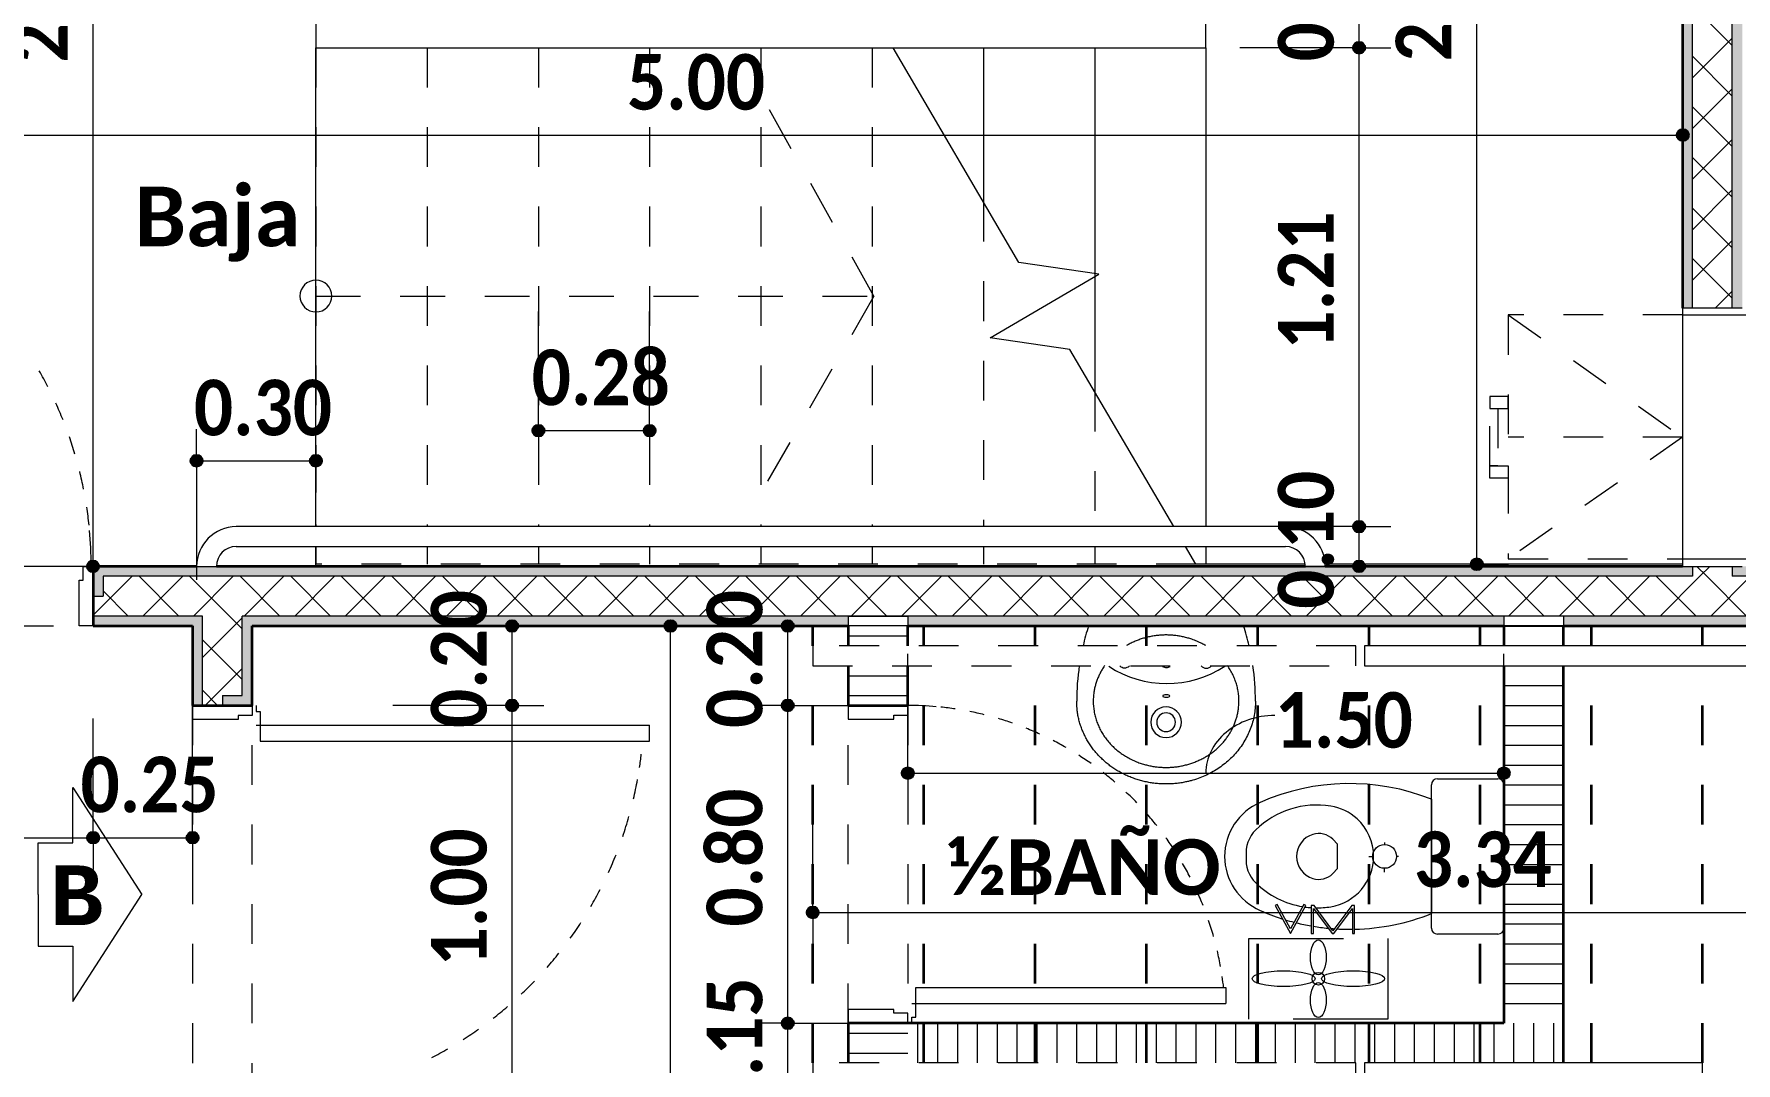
# Model space of a CAD drawing. Header units: metres. Extents: x -144 to 1000, y -717 to 29.
# Drawn here: x 792.53 to 796.813, y -561.526 to -558.936 of the extents above; entities that cross this region are included whole.
import ezdxf

# ---------------------------------------------------------------- set-up
doc = ezdxf.new("R2010")
doc.units = ezdxf.units.M
for name, pattern in [('Basculante', [0.11625, 0.075, -0.04125]), ('basculante modificado', [0.18, 0.1125, -0.0675]), ('Trazo', [0.45, 0.225, -0.225]), ('Trazo_2_', [0.47625, 0.238125, -0.238125])]:
    doc.linetypes.add(name, pattern=pattern)
doc.layers.get('0').update_dxf_attribs({"color": 1})
for name, color, linetype, lineweight in [('A-ANNO-DIMS', 1, 'Continuous', 9), ('A-DETL', 1, 'Continuous', 9), ('A-DETL-GENF', 1, 'Continuous', 9), ('A-DETL-GENF-HDLN', 1, 'Trazo_2_', 9), ('A-DETL-THIN', 1, 'Continuous', 9), ('A-DOOR', 1, 'Continuous', 9), ('A-DOOR-FRAM', 1, 'Continuous', 9), ('A-DOOR-HDLN', 1, 'Trazo', 20), ('A-FLOR', 2, 'Continuous', 9), ('A-FLOR-OVHD', 7, 'Basculante', 9), ('A-WALL', 4, 'Continuous', 9), ('G-ANNO-TEXT', 2, 'Continuous', 9), ('P-SANR-FIXT', 1, 'Continuous', 9), ('S-STRS', 1, 'Continuous', 9), ('S-STRS-MBND', 1, 'Basculante', 9)]:
    doc.layers.add(name, color=color, linetype=linetype, lineweight=lineweight)
doc.layers.add('A-WALL-PATT', color=7, linetype='Continuous', lineweight=35, true_color=0x9c9c9c)
doc.styles.add('Calibri_B', font='calibrib.ttf', dxfattribs={"height": 0.165})
doc.styles.add('Calibri_B_2', font='calibrib.ttf', dxfattribs={"height": 0.135})
doc.styles.add('Calibri_B_6', font='calibrib.ttf', dxfattribs={"width": 0.9})
doc.styles.add('Courier New_B', font='courbd.ttf', dxfattribs={"height": 0.1125})

# ---------------------------------------------------------------- blocks, each defined once
blk = doc.blocks.new('G')
at = {"layer": 'A-ANNO-DIMS', "lineweight": 25}
h = blk.add_hatch(color=256, dxfattribs=at)
edge = h.paths.add_edge_path()
edge.add_arc((790.4564, -502.464), 0.015, 0, 360)
h = blk.add_hatch(color=256, dxfattribs=at)
edge = h.paths.add_edge_path()
edge.add_arc((790.4564, -502.464), 0.015, 0, 360)
h = blk.add_hatch(color=256, dxfattribs=at)
edge = h.paths.add_edge_path()
edge.add_arc((791.2711, -502.684), 0.015, 0, 360)
h = blk.add_hatch(color=256, dxfattribs=at)
edge = h.paths.add_edge_path()
edge.add_arc((788.3911, -503.4278), 0.015, 0, 360)
h = blk.add_hatch(color=256, dxfattribs=at)
edge = h.paths.add_edge_path()
edge.add_arc((788.6711, -503.4278), 0.015, 0, 360)
h = blk.add_hatch(color=256, dxfattribs=at)
edge = h.paths.add_edge_path()
edge.add_arc((787.5309, -503.5037), 0.015, 0, 360)
h = blk.add_hatch(color=256, dxfattribs=at)
edge = h.paths.add_edge_path()
edge.add_arc((787.8311, -503.5037), 0.015, 0, 360)
h = blk.add_hatch(color=256, dxfattribs=at)
edge = h.paths.add_edge_path()
edge.add_arc((790.4564, -503.6694), 0.015, 0, 360)
h = blk.add_hatch(color=256, dxfattribs=at)
edge = h.paths.add_edge_path()
edge.add_arc((790.4564, -503.6694), 0.015, 0, 360)
h = blk.add_hatch(color=256, dxfattribs=at)
edge = h.paths.add_edge_path()
edge.add_arc((787.2702, -503.7694), 0.015, 0, 360)
h = blk.add_hatch(color=256, dxfattribs=at)
edge = h.paths.add_edge_path()
edge.add_arc((790.4564, -503.7694), 0.015, 0, 360)
h = blk.add_hatch(color=256, dxfattribs=at)
edge = h.paths.add_edge_path()
edge.add_arc((790.7528, -503.764), 0.015, 0, 360)
h = blk.add_hatch(color=256, dxfattribs=at)
edge = h.paths.add_edge_path()
edge.add_arc((788.3248, -503.9194), 0.015, 0, 360)
h = blk.add_hatch(color=256, dxfattribs=at)
edge = h.paths.add_edge_path()
edge.add_arc((788.7235, -503.9194), 0.015, 0, 360)
h = blk.add_hatch(color=256, dxfattribs=at)
edge = h.paths.add_edge_path()
edge.add_arc((789.0185, -503.9194), 0.015, 0, 360)
h = blk.add_hatch(color=256, dxfattribs=at)
edge = h.paths.add_edge_path()
edge.add_arc((788.3248, -504.1194), 0.015, 0, 360)
h = blk.add_hatch(color=256, dxfattribs=at)
edge = h.paths.add_edge_path()
edge.add_arc((788.3248, -504.1194), 0.015, 0, 360)
h = blk.add_hatch(color=256, dxfattribs=at)
edge = h.paths.add_edge_path()
edge.add_arc((789.0185, -504.1193), 0.015, 0, 360)
h = blk.add_hatch(color=256, dxfattribs=at)
edge = h.paths.add_edge_path()
edge.add_arc((789.0185, -504.1193), 0.015, 0, 360)
h = blk.add_hatch(color=256, dxfattribs=at)
edge = h.paths.add_edge_path()
edge.add_arc((789.3207, -504.2899), 0.015, 0, 360)
h = blk.add_hatch(color=256, dxfattribs=at)
edge = h.paths.add_edge_path()
edge.add_arc((790.8207, -504.2899), 0.015, 0, 360)
h = blk.add_hatch(color=256, dxfattribs=at)
edge = h.paths.add_edge_path()
edge.add_arc((787.2705, -504.4523), 0.015, 0, 360)
h = blk.add_hatch(color=256, dxfattribs=at)
edge = h.paths.add_edge_path()
edge.add_arc((787.2705, -504.4523), 0.015, 0, 360)
h = blk.add_hatch(color=256, dxfattribs=at)
edge = h.paths.add_edge_path()
edge.add_arc((787.5208, -504.4523), 0.015, 0, 360)
h = blk.add_hatch(color=256, dxfattribs=at)
edge = h.paths.add_edge_path()
edge.add_arc((789.0814, -504.6405), 0.015, 0, 360)
h = blk.add_hatch(color=256, dxfattribs=at)
edge = h.paths.add_edge_path()
edge.add_arc((789.0185, -504.9193), 0.015, 0, 360)
h = blk.add_hatch(color=256, dxfattribs=at)
edge = h.paths.add_edge_path()
edge.add_arc((789.0185, -504.9193), 0.015, 0, 360)
at = {"layer": 'A-WALL-PATT', "lineweight": 5, "true_color": 0x747474}
blk.add_hatch(color=8, dxfattribs=at).paths.add_polyline_path([(791.2707, -503.1194), (791.2957, -503.1194), (791.2957, -500.9194), (791.2707, -500.9195), (791.2707, -501.7029)])
at = {"layer": 'A-WALL-PATT', "true_color": 0x747474}
blk.add_hatch(color=8, dxfattribs=at).paths.add_polyline_path([(791.3957, -503.1194), (791.4207, -503.1194), (791.4207, -500.9194), (791.3957, -500.9194), (791.3957, -502.464)])
at = {"layer": 'A-WALL-PATT', "lineweight": 5, "true_color": 0x747474}
h = blk.add_hatch(color=8, dxfattribs=at)
h.paths.add_polyline_path([(792.0707, -503.8944), (792.0707, -503.7694), (791.3957, -503.7694), (791.3957, -503.7944), (792.0457, -503.7944), (792.0457, -503.8944)])
h.paths.add_polyline_path([(787.2705, -503.8444), (787.2955, -503.8444), (787.2955, -503.7944), (791.2957, -503.7944), (791.2957, -503.7694), (787.2705, -503.7694), (787.2705, -503.8044)])
at = {"layer": 'A-WALL-PATT', "true_color": 0x747474}
h = blk.add_hatch(color=8, dxfattribs=at)
h.paths.add_polyline_path([(791.2378, -503.9194), (792.0707, -503.9194), (792.0707, -503.8944), (790.9707, -503.8944), (790.9707, -503.9194)])
h.paths.add_polyline_path([(789.3207, -503.9194), (790.8207, -503.9194), (790.8207, -503.8944), (789.3207, -503.8944)])
h.paths.add_polyline_path([(787.2705, -503.9194), (787.5458, -503.9194), (787.5458, -503.8944), (787.2705, -503.8944)])
h.paths.add_polyline_path([(787.6458, -503.9194), (789.1707, -503.9194), (789.1707, -503.8944), (787.6458, -503.8944)])
h = blk.add_hatch(color=8, dxfattribs=at)
h.paths.add_polyline_path([(787.5208, -505.4694), (787.5458, -505.4694), (787.5458, -505.1194), (787.5208, -505.1194), (787.5208, -505.1444)])
h.paths.add_polyline_path([(787.5458, -504.1194), (787.5458, -503.9194), (787.5208, -503.9194), (787.5208, -504.1194)])
at = {"layer": 'A-WALL-PATT', "lineweight": 5, "true_color": 0x747474}
h = blk.add_hatch(color=8, dxfattribs=at)
h.paths.add_polyline_path([(787.6458, -505.4694), (787.6708, -505.4694), (787.6708, -505.1194), (787.5958, -505.1194), (787.5958, -505.1444), (787.6458, -505.1444)])
h.paths.add_polyline_path([(787.6708, -504.1194), (787.6708, -503.9194), (787.6458, -503.9194), (787.6458, -504.0944), (787.5958, -504.0944), (787.5958, -504.1194), (787.6458, -504.1194)])
at = {"layer": 'A-ANNO-DIMS'}
for p, q in [((787.2702, -503.7694), (787.2702, -500.9194)), ((790.7528, -503.764), (790.7528, -500.919)), ((790.4564, -502.464), (790.4564, -502.219)), ((791.2711, -502.684), (791.2711, -502.384)), ((790.4564, -502.464), (790.1564, -502.464)), ((790.4564, -502.464), (790.1564, -502.464)), ((790.4564, -503.6694), (790.4564, -502.464)), ((790.4564, -502.464), (790.5364, -502.464)), ((790.4564, -502.464), (790.5364, -502.464)), ((786.2705, -502.684), (791.2711, -502.684)), ((791.2711, -502.684), (791.2711, -502.764)), ((788.3911, -503.4278), (788.3911, -503.1278)), ((788.6711, -503.4278), (788.6711, -503.1278)), ((787.8311, -503.5037), (787.8311, -503.2037)), ((787.5309, -503.5037), (787.5309, -503.4237)), ((788.3911, -503.4278), (788.6711, -503.4278)), ((788.3911, -503.4278), (788.3911, -503.5078)), ((788.6711, -503.4278), (788.6711, -503.5078)), ((787.5309, -503.5037), (787.8311, -503.5037)), ((787.5309, -503.5037), (787.5309, -503.8037)), ((787.8311, -503.5037), (787.8311, -503.5837)), ((790.4564, -503.6694), (790.1564, -503.6694)), ((790.4564, -503.6694), (790.1564, -503.6694)), ((790.4564, -503.7694), (790.4564, -503.6694)), ((790.4564, -503.6694), (790.5364, -503.6694)), ((790.4564, -503.6694), (790.5364, -503.6694)), ((787.2702, -503.7694), (787.1902, -503.7694)), ((787.2702, -503.7694), (787.5702, -503.7694)), ((790.4564, -503.7694), (790.1564, -503.7694)), ((790.7528, -503.764), (790.4528, -503.764)), ((790.4564, -503.7694), (790.5364, -503.7694)), ((790.7528, -503.764), (790.8328, -503.764)), ((788.3248, -503.9194), (788.0248, -503.9194)), ((788.3248, -504.1194), (788.3248, -503.9194)), ((788.3248, -503.9194), (788.4048, -503.9194)), ((788.7235, -503.9194), (788.4235, -503.9194)), ((789.0185, -503.9194), (788.7185, -503.9194)), ((788.7235, -511.4694), (788.7235, -503.9194)), ((788.7235, -503.9194), (788.8035, -503.9194)), ((789.0185, -504.1193), (789.0185, -503.9194)), ((789.0185, -503.9194), (789.0985, -503.9194)), ((789.3207, -504.2899), (789.3207, -503.9899)), ((790.8207, -504.2899), (790.8207, -503.9899)), ((787.2705, -504.4523), (787.2705, -504.1523)), ((787.2705, -504.4523), (787.2705, -504.1523)), ((787.5208, -504.4523), (787.5208, -504.1523)), ((788.3248, -504.1194), (788.0248, -504.1194)), ((788.3248, -504.1194), (788.0248, -504.1194)), ((788.3248, -505.1194), (788.3248, -504.1194)), ((788.3248, -504.1194), (788.4048, -504.1194)), ((788.3248, -504.1194), (788.4048, -504.1194)), ((789.0185, -504.1193), (788.9385, -504.1193)), ((789.0185, -504.1193), (788.9385, -504.1193)), ((789.0185, -504.9193), (789.0185, -504.1193)), ((789.0185, -504.1193), (789.3185, -504.1193)), ((789.0185, -504.1193), (789.3185, -504.1193)), ((789.3207, -504.2899), (790.8207, -504.2899)), ((789.3207, -504.2899), (789.3207, -504.3699)), ((790.8207, -504.2899), (790.8207, -504.3699)), ((789.0814, -504.6405), (789.0814, -504.3405)), ((786.2705, -504.4523), (787.2705, -504.4523)), ((787.2705, -504.4523), (787.2705, -504.5323)), ((787.2705, -504.4523), (787.5208, -504.4523)), ((787.2705, -504.4523), (787.2705, -504.5323)), ((787.5208, -504.4523), (787.5208, -504.5323)), ((789.0814, -504.6405), (792.4207, -504.6405)), ((789.0814, -504.6405), (789.0814, -504.7205)), ((789.0185, -504.9193), (788.9385, -504.9193)), ((789.0185, -504.9193), (788.9385, -504.9193)), ((789.0185, -505.0693), (789.0185, -504.9193)), ((789.0185, -504.9193), (789.3185, -504.9193)), ((789.0185, -504.9193), (789.3185, -504.9193))]:
    blk.add_line(p, q, dxfattribs=at)
at = {"layer": 'A-ANNO-DIMS', "lineweight": 25}
for centre in [(790.4564, -502.464), (790.4564, -502.464), (791.2711, -502.684), (788.3911, -503.4278), (788.6711, -503.4278), (787.5309, -503.5037), (787.8311, -503.5037), (790.4564, -503.6694), (790.4564, -503.6694), (787.2702, -503.7694), (790.4564, -503.7694), (790.7528, -503.764), (788.3248, -503.9194), (788.7235, -503.9194), (789.0185, -503.9194), (788.3248, -504.1194), (788.3248, -504.1194), (789.0185, -504.1193), (789.0185, -504.1193), (789.3207, -504.2899), (790.8207, -504.2899), (787.2705, -504.4523), (787.2705, -504.4523), (787.5208, -504.4523), (789.0814, -504.6405), (789.0185, -504.9193), (789.0185, -504.9193)]:
    blk.add_circle(centre, 0.015, dxfattribs=at)
at = {"layer": 'A-ANNO-DIMS'}
blk.add_ellipse((790.2442, -504.2899), major_axis=(0.1735, 0), ratio=0.836502, start_param=1.570796, end_param=3.141593, dxfattribs=at)
at = {"layer": 'A-DETL', "color": 7, "linetype": 'basculante modificado'}
for p, q in [((789.2355, -503.089), (788.938, -502.5593)), ((787.8311, -503.089), (789.2311, -503.089)), ((789.2355, -503.089), (788.9367, -503.6093))]:
    blk.add_line(p, q, dxfattribs=at)
at = {"layer": 'A-DETL', "color": 7}
blk.add_line((792.4207, -503.9194), (789.0814, -503.9194), dxfattribs=at)
at = {"layer": 'A-DETL', "color": 7, "linetype": 'Basculante', "lineweight": 35}
for p, q in [((789.0814, -503.9694), (789.0814, -503.9194)), ((789.3614, -503.9694), (789.3614, -503.9194)), ((789.6414, -503.9694), (789.6414, -503.9194)), ((789.9214, -503.9694), (789.9214, -503.9194)), ((790.2014, -503.9694), (790.2014, -503.9194)), ((790.4814, -503.9694), (790.4814, -503.9194)), ((790.7614, -503.9694), (790.7614, -503.9194)), ((791.0414, -503.9694), (791.0414, -503.9194)), ((791.3209, -503.9694), (791.3209, -503.9194)), ((789.0814, -505.0193), (789.0814, -504.0194)), ((789.3614, -505.0193), (789.3614, -504.0194)), ((789.6414, -505.0193), (789.6414, -504.0194)), ((789.9214, -505.0193), (789.9214, -504.0194)), ((790.2014, -505.0193), (790.2014, -504.0194)), ((790.4814, -505.0193), (790.4814, -504.0194)), ((790.7614, -505.0193), (790.7614, -504.0194)), ((791.0414, -505.0193), (791.0414, -504.0194)), ((791.3209, -505.0193), (791.3209, -504.0194))]:
    blk.add_line(p, q, dxfattribs=at)
at = {"layer": 'A-DETL-GENF', "linetype": 'Basculante'}
for p, q in [((787.2705, -503.7694), (786.2705, -503.7694)), ((787.2705, -503.9194), (787.2705, -503.7694)), ((786.2705, -503.9194), (787.2705, -503.9194)), ((787.6708, -504.1194), (787.5208, -504.1194)), ((787.5208, -504.1194), (787.5208, -505.1194)), ((787.6708, -505.1194), (787.6708, -504.1194)), ((789.1707, -504.9193), (789.1707, -504.1193)), ((789.1707, -504.1193), (789.3207, -504.1193)), ((789.3207, -504.1193), (789.3207, -504.9193)), ((789.3207, -504.9193), (789.1707, -504.9193))]:
    blk.add_line(p, q, dxfattribs=at)
at = {"layer": 'A-DETL-GENF'}
for p, q in [((787.2194, -504.4651), (787.2194, -504.3262)), ((787.2194, -504.3262), (787.393, -504.5953)), ((787.1326, -504.5953), (787.1326, -504.4651)), ((787.1326, -504.4651), (787.2194, -504.4651)), ((787.1326, -504.5953), (787.1326, -504.7255)), ((787.2194, -504.8643), (787.393, -504.5953)), ((790.2503, -504.6201), (790.2453, -504.6228)), ((790.2453, -504.6228), (790.2837, -504.6935)), ((790.2837, -504.6815), (790.2503, -504.6201)), ((790.3172, -504.6201), (790.2837, -504.6815)), ((790.2837, -504.6935), (790.3222, -504.6228)), ((790.3222, -504.6228), (790.3172, -504.6201)), ((790.3362, -504.6228), (790.3362, -504.6935)), ((790.3433, -504.6228), (790.3362, -504.6228)), ((790.3419, -504.6935), (790.3419, -504.6306)), ((790.3419, -504.6306), (790.3883, -504.6935)), ((790.3907, -504.6871), (790.3433, -504.6228)), ((790.4382, -504.6228), (790.3907, -504.6871)), ((790.3931, -504.6935), (790.4395, -504.6306)), ((790.4453, -504.6228), (790.4382, -504.6228)), ((790.4395, -504.6306), (790.4395, -504.6935)), ((790.4453, -504.6935), (790.4453, -504.6228)), ((790.3362, -504.6935), (790.3419, -504.6935)), ((790.3883, -504.6935), (790.3931, -504.6935)), ((790.4395, -504.6935), (790.4453, -504.6935)), ((787.1326, -504.7255), (787.2194, -504.7255)), ((787.2194, -504.7255), (787.2194, -504.8643))]:
    blk.add_line(p, q, dxfattribs=at)
blk.add_circle((790.3539, -504.8072), 0.0159, dxfattribs=at)
for centre, major_axis, ratio in [((790.3539, -504.7535), (0, 0.0438), 0.454545), ((790.2665, -504.8072), (0.0795, 0), 0.25), ((790.4413, -504.8072), (-0.0795, 0), 0.25), ((790.3539, -504.8609), (0, 0.0438), 0.454545)]:
    blk.add_ellipse(centre, major_axis=major_axis, ratio=ratio, dxfattribs=at)
at = {"layer": 'A-DETL-GENF-HDLN'}
for p, q in [((790.1787, -504.706), (790.5287, -504.706)), ((790.1787, -504.9088), (790.1787, -504.706)), ((790.5287, -504.706), (790.5287, -504.9088)), ((790.5287, -504.9088), (790.1787, -504.9088))]:
    blk.add_line(p, q, dxfattribs=at)
at = {"layer": 'A-DETL-THIN'}
for p, q in [((787.8311, -502.219), (787.8311, -502.464)), ((790.0711, -502.464), (790.0711, -502.219)), ((787.8311, -502.464), (790.0711, -502.464)), ((791.4207, -503.1194), (791.2707, -503.1194)), ((791.2707, -503.1194), (791.2707, -503.7694)), ((791.2707, -503.1367), (791.7669, -503.1367)), ((790.2713, -503.6694), (787.6309, -503.6694)), ((787.6309, -503.7194), (790.2713, -503.7194)), ((787.5309, -503.7694), (787.5809, -503.7694)), ((790.3213, -503.7694), (790.3713, -503.7694)), ((791.2707, -503.7506), (791.7669, -503.7506)), ((791.2707, -503.7694), (791.4207, -503.7694)), ((792.3707, -503.9694), (790.4703, -503.9694)), ((790.4703, -503.9694), (790.4703, -504.0194)), ((790.4703, -504.0194), (792.3207, -504.0194)), ((791.3209, -505.0193), (790.4703, -505.0193)), ((790.4703, -505.0193), (790.4703, -505.0693)), ((791.3209, -505.0693), (791.3209, -505.0193))]:
    blk.add_line(p, q, dxfattribs=at)
for centre, radius, start, end in [((787.8311, -503.089), 0.04, 90, 270), ((787.8311, -503.089), 0.04, 270, 90), ((787.6309, -503.7694), 0.1, 90, 180), ((790.2713, -503.7694), 0.1, 360, 90), ((787.6309, -503.7694), 0.05, 90, 180), ((790.2713, -503.7694), 0.05, 0, 90)]:
    blk.add_arc(centre, radius, start, end, dxfattribs=at)
at = {"layer": 'A-DOOR'}
for p, q in [((787.6708, -504.1194), (787.5208, -504.1194)), ((789.3207, -504.9193), (789.1707, -504.9193))]:
    blk.add_line(p, q, dxfattribs=at)
at = {"layer": 'A-DOOR', "lineweight": 15}
for p, q in [((787.6808, -504.1194), (787.6808, -504.1344)), ((787.6808, -504.1344), (787.6908, -504.1344)), ((787.6908, -504.1344), (787.6908, -504.2094)), ((787.6808, -504.1694), (788.6708, -504.1694)), ((788.6708, -504.2094), (788.6708, -504.1694)), ((787.6908, -504.2094), (788.6708, -504.2094)), ((789.3407, -504.8293), (790.1207, -504.8293)), ((789.3407, -504.9043), (789.3407, -504.8293)), ((790.1207, -504.8293), (790.1207, -504.8693)), ((789.3307, -504.8693), (790.1207, -504.8693)), ((789.3307, -504.9043), (789.3407, -504.9043)), ((789.3307, -504.9193), (789.3307, -504.9043))]:
    blk.add_line(p, q, dxfattribs=at)
at = {"layer": 'A-DOOR'}
for centre, radius, start, end in [((786.2823, -503.7671), 0.9833, 27.2056, 29.8767), ((786.2823, -503.7671), 0.9833, 21.8777, 24.5395), ((786.2823, -503.7671), 0.9833, 16.5629, 19.2191), ((786.2823, -503.7671), 0.9833, 11.2538, 13.9081), ((786.2823, -503.7671), 0.9833, 5.9429, 8.5991), ((786.2823, -503.7671), 0.9833, 0, 5.1398), ((789.3207, -504.9193), 0.8, 84.8602, 90), ((789.3207, -504.9193), 0.8, 81.4009, 84.0571), ((789.3207, -504.9193), 0.8, 76.0919, 78.7462), ((789.3207, -504.9193), 0.8, 70.7809, 73.4371), ((789.3207, -504.9193), 0.8, 65.4605, 68.1223), ((787.673, -504.1311), 0.9833, 351.55, 353.5406), ((789.3207, -504.9193), 0.8, 60.1233, 62.7944), ((789.3207, -504.9193), 0.8, 54.7622, 57.4462), ((789.3207, -504.9193), 0.8, 49.3702, 52.0705), ((787.673, -504.1311), 0.9833, 346.8489, 349.7418), ((787.673, -504.1311), 0.9833, 346.8489, 349.7418), ((789.3207, -504.9193), 0.8, 43.9406, 46.6605), ((787.673, -504.1311), 0.9833, 341.1143, 344.1684), ((789.3207, -504.9193), 0.8, 38.4672, 41.2097), ((789.3207, -504.9193), 0.8, 32.9441, 35.7122), ((787.673, -504.1311), 0.9833, 335.4451, 338.2717), ((789.3207, -504.9193), 0.8, 27.366, 30.1622), ((787.673, -504.1311), 0.9833, 329.8378, 332.634), ((789.3207, -504.9193), 0.8, 21.7283, 24.5549), ((787.673, -504.1311), 0.9833, 324.2878, 327.0559), ((789.3207, -504.9193), 0.8, 15.8316, 18.8857), ((787.673, -504.1311), 0.9833, 318.7903, 321.5328), ((789.3207, -504.9193), 0.8, 10.2582, 13.1511), ((789.3207, -504.9193), 0.8, 10.2582, 13.1511), ((789.3207, -504.9193), 0.8, 6.4594, 8.45), ((787.673, -504.1311), 0.9833, 313.3395, 316.0594), ((787.673, -504.1311), 0.9833, 307.9295, 310.6298), ((787.673, -504.1311), 0.9833, 302.5538, 305.2378), ((787.673, -504.1311), 0.9833, 297.2056, 299.8767)]:
    blk.add_arc(centre, radius, start, end, dxfattribs=at)
at = {"layer": 'A-DOOR-FRAM', "lineweight": 15}
for p, q in [((787.2455, -503.7694), (787.2705, -503.7694)), ((787.2455, -503.8044), (787.2455, -503.7694)), ((787.2355, -503.8044), (787.2455, -503.8044)), ((787.2355, -503.9194), (787.2355, -503.8044)), ((787.2705, -503.9194), (787.2355, -503.9194)), ((787.5208, -504.1544), (787.5208, -504.1194)), ((787.6358, -504.1544), (787.5208, -504.1544)), ((787.6358, -504.1444), (787.6358, -504.1544)), ((787.6708, -504.1444), (787.6358, -504.1444)), ((787.6708, -504.1194), (787.6708, -504.1444)), ((789.1707, -504.1193), (789.1707, -504.1543)), ((789.1707, -504.1543), (789.2857, -504.1543)), ((789.2857, -504.1543), (789.2857, -504.1443)), ((789.2857, -504.1443), (789.3207, -504.1443)), ((789.3207, -504.1443), (789.3207, -504.1193)), ((789.1707, -504.8843), (789.1707, -504.9193)), ((789.2857, -504.8843), (789.1707, -504.8843)), ((789.2857, -504.8943), (789.2857, -504.8843)), ((789.3207, -504.8943), (789.2857, -504.8943)), ((789.3207, -504.9193), (789.3207, -504.8943))]:
    blk.add_line(p, q, dxfattribs=at)
at = {"layer": 'A-DOOR-HDLN'}
for p, q in [((787.2705, -503.9194), (787.2705, -503.7694)), ((789.1707, -504.1193), (789.3207, -504.1193))]:
    blk.add_line(p, q, dxfattribs=at)
at = {"layer": 'A-FLOR'}
for p, q in [((787.8311, -503.6694), (787.8311, -502.464)), ((787.8311, -503.7694), (787.8311, -503.7194)), ((787.2455, -503.7694), (786.2955, -503.7694))]:
    blk.add_line(p, q, dxfattribs=at)
at = {"layer": 'A-FLOR-OVHD'}
for p, q in [((790.8319, -503.1367), (790.8319, -503.7506)), ((790.8319, -503.1367), (791.2707, -503.4444)), ((791.2707, -503.1367), (790.8319, -503.1367)), ((790.8319, -503.3417), (790.7851, -503.3417)), ((790.7851, -503.3417), (790.7851, -503.3722)), ((790.8319, -503.3722), (790.8319, -503.3417)), ((790.7851, -503.3722), (790.8319, -503.3722)), ((790.7851, -503.5165), (790.7851, -503.3722)), ((790.7851, -503.3722), (790.8052, -503.3722)), ((790.8052, -503.3722), (790.8052, -503.5165)), ((791.2707, -503.4444), (790.8319, -503.7506)), ((791.2707, -503.4444), (790.8319, -503.4444)), ((790.7851, -503.5165), (790.8319, -503.5165)), ((790.7851, -503.547), (790.7851, -503.5165)), ((790.8052, -503.5165), (790.7851, -503.5165)), ((790.8319, -503.5165), (790.8319, -503.547)), ((790.8319, -503.547), (790.7851, -503.547)), ((790.8319, -503.7506), (791.2707, -503.7506)), ((790.4484, -503.9694), (789.0814, -503.9694)), ((789.0814, -503.9694), (789.0814, -504.0194)), ((790.4484, -504.0194), (790.4484, -503.9694)), ((789.0814, -504.0194), (790.4484, -504.0194)), ((790.4484, -505.0193), (789.0814, -505.0193)), ((789.0814, -505.0193), (789.0814, -505.0693)), ((790.4484, -505.0693), (790.4484, -505.0193))]:
    blk.add_line(p, q, dxfattribs=at)
at = {"layer": 'A-WALL'}
for p, q in [((791.2957, -503.1194), (791.2957, -500.8944)), ((791.3957, -503.1194), (791.3957, -500.8944)), ((791.2957, -503.7694), (791.2957, -503.7944)), ((791.3957, -503.7694), (791.3957, -503.7944)), ((787.2955, -503.7944), (787.2955, -503.8444)), ((791.2957, -503.7944), (787.2955, -503.7944)), ((792.0457, -503.7944), (791.3957, -503.7944)), ((787.2705, -503.8444), (787.2955, -503.8444)), ((787.5458, -503.8944), (787.2705, -503.8944)), ((787.5458, -504.1194), (787.5458, -503.8944)), ((787.6458, -504.0944), (787.6458, -503.8944)), ((792.0457, -503.8944), (787.6458, -503.8944)), ((789.1707, -503.8944), (789.1707, -503.9194)), ((789.3207, -503.8944), (789.3207, -503.9194)), ((790.8207, -503.8944), (790.8207, -503.9194)), ((790.9707, -503.8944), (790.9707, -503.9194)), ((787.5958, -504.0944), (787.5958, -504.1194)), ((787.5958, -504.0944), (787.6458, -504.0944))]:
    blk.add_line(p, q, dxfattribs=at)
at = {"layer": 'A-WALL', "lineweight": 35}
for p, q in [((791.2707, -500.9194), (791.2707, -503.1194)), ((787.5309, -503.7694), (787.2705, -503.7694)), ((787.2705, -503.7694), (787.2705, -503.9194)), ((790.3213, -503.7694), (787.5809, -503.7694)), ((791.2707, -503.7694), (790.3713, -503.7694)), ((787.2705, -503.9194), (787.5208, -503.9194)), ((787.5208, -503.9194), (787.5208, -504.1194)), ((787.6708, -504.1194), (787.6708, -503.9194)), ((787.6708, -503.9194), (789.1707, -503.9194)), ((789.1707, -503.9194), (789.1707, -503.9694)), ((789.3207, -503.9194), (790.8207, -503.9194)), ((789.3207, -503.9694), (789.3207, -503.9194)), ((790.8207, -503.9194), (790.8207, -503.9694)), ((790.9707, -503.9194), (792.0707, -503.9194)), ((790.9707, -503.9694), (790.9707, -503.9194)), ((789.1707, -504.0194), (789.1707, -504.1193)), ((789.3207, -504.1193), (789.3207, -504.0194)), ((790.8207, -504.0194), (790.8207, -504.9193)), ((790.9707, -505.0193), (790.9707, -504.0194)), ((787.5208, -504.1194), (787.6708, -504.1194)), ((789.1707, -504.1193), (789.3207, -504.1193)), ((789.1707, -504.9193), (789.1707, -505.0193)), ((790.8207, -504.9193), (789.1707, -504.9193))]:
    blk.add_line(p, q, dxfattribs=at)
at = {"layer": 'A-WALL-PATT', "color": 1, "lineweight": 5, "true_color": 0xff0000}
for p, q in [((791.3957, -502.4583), (791.2957, -502.3583)), ((791.2957, -502.5402), (791.3957, -502.4402)), ((791.3957, -502.5856), (791.2957, -502.4856)), ((791.2957, -502.6675), (791.3957, -502.5675)), ((791.3957, -502.7129), (791.2957, -502.6129)), ((791.2957, -502.7948), (791.3957, -502.6948)), ((791.3957, -502.8402), (791.2957, -502.7402)), ((791.2957, -502.9221), (791.3957, -502.8221)), ((791.3957, -502.9675), (791.2957, -502.8675)), ((791.2957, -503.0493), (791.3957, -502.9493)), ((791.3957, -503.0947), (791.2957, -502.9947)), ((791.3529, -503.1194), (791.3957, -503.0766)), ((791.3317, -503.7944), (791.3067, -503.7694)), ((791.3143, -503.7944), (791.3393, -503.7694)), ((787.2705, -503.8925), (787.3687, -503.7944)), ((787.486, -503.8944), (787.386, -503.7944)), ((787.396, -503.8944), (787.496, -503.7944)), ((787.6133, -503.8944), (787.5133, -503.7944)), ((787.5232, -503.8944), (787.6232, -503.7944)), ((787.7406, -503.8944), (787.6406, -503.7944)), ((787.6505, -503.8944), (787.7505, -503.7944)), ((787.8678, -503.8944), (787.7678, -503.7944)), ((787.7778, -503.8944), (787.8778, -503.7944)), ((787.9951, -503.8944), (787.8951, -503.7944)), ((787.9051, -503.8944), (788.0051, -503.7944)), ((788.1224, -503.8944), (788.0224, -503.7944)), ((788.0324, -503.8944), (788.1324, -503.7944)), ((788.2497, -503.8944), (788.1497, -503.7944)), ((788.1596, -503.8944), (788.2596, -503.7944)), ((788.377, -503.8944), (788.277, -503.7944)), ((788.2869, -503.8944), (788.3869, -503.7944)), ((788.5042, -503.8944), (788.4042, -503.7944)), ((788.4142, -503.8944), (788.5142, -503.7944)), ((788.6315, -503.8944), (788.5315, -503.7944)), ((788.5415, -503.8944), (788.6415, -503.7944)), ((788.7588, -503.8944), (788.6588, -503.7944)), ((788.6688, -503.8944), (788.7688, -503.7944)), ((788.8861, -503.8944), (788.7861, -503.7944)), ((788.796, -503.8944), (788.896, -503.7944)), ((789.0134, -503.8944), (788.9134, -503.7944)), ((788.9233, -503.8944), (789.0233, -503.7944)), ((789.1406, -503.8944), (789.0406, -503.7944)), ((789.0506, -503.8944), (789.1506, -503.7944)), ((789.2679, -503.8944), (789.1679, -503.7944)), ((789.1779, -503.8944), (789.2779, -503.7944)), ((789.3952, -503.8944), (789.2952, -503.7944)), ((789.3052, -503.8944), (789.4052, -503.7944)), ((789.5225, -503.8944), (789.4225, -503.7944)), ((789.4324, -503.8944), (789.5324, -503.7944)), ((789.6497, -503.8944), (789.5497, -503.7944)), ((789.5597, -503.8944), (789.6597, -503.7944)), ((789.777, -503.8944), (789.677, -503.7944)), ((789.687, -503.8944), (789.787, -503.7944)), ((789.9043, -503.8944), (789.8043, -503.7944)), ((789.8143, -503.8944), (789.9143, -503.7944)), ((790.0316, -503.8944), (789.9316, -503.7944)), ((789.9415, -503.8944), (790.0415, -503.7944)), ((790.1589, -503.8944), (790.0589, -503.7944)), ((790.0688, -503.8944), (790.1688, -503.7944)), ((790.2861, -503.8944), (790.1861, -503.7944)), ((790.1961, -503.8944), (790.2961, -503.7944)), ((790.4134, -503.8944), (790.3134, -503.7944)), ((790.3234, -503.8944), (790.4234, -503.7944)), ((790.5407, -503.8944), (790.4407, -503.7944)), ((790.4507, -503.8944), (790.5507, -503.7944)), ((790.668, -503.8944), (790.568, -503.7944)), ((790.5779, -503.8944), (790.6779, -503.7944)), ((790.7953, -503.8944), (790.6953, -503.7944)), ((790.7052, -503.8944), (790.8052, -503.7944)), ((790.9225, -503.8944), (790.8225, -503.7944)), ((790.8325, -503.8944), (790.9325, -503.7944)), ((791.0498, -503.8944), (790.9498, -503.7944)), ((790.9598, -503.8944), (791.0598, -503.7944)), ((791.1771, -503.8944), (791.0771, -503.7944)), ((791.0871, -503.8944), (791.1871, -503.7944)), ((791.3044, -503.8944), (791.2044, -503.7944)), ((791.2143, -503.8944), (791.3143, -503.7944)), ((791.4317, -503.8944), (791.3317, -503.7944)), ((791.3416, -503.8944), (791.4416, -503.7944)), ((787.3587, -503.8944), (787.2955, -503.8312)), ((787.5458, -503.9991), (787.6458, -503.8991)), ((787.6458, -503.9268), (787.6133, -503.8944)), ((787.6458, -504.0541), (787.5458, -503.9541)), ((787.5528, -504.1194), (787.6458, -504.0264)), ((787.5837, -504.1194), (787.5458, -504.0814))]:
    blk.add_line(p, q, dxfattribs=at)
at = {"layer": 'A-WALL-PATT', "color": 8, "lineweight": 5, "true_color": 0x727272}
for p, q in [((789.1707, -503.8945), (789.3207, -503.8945)), ((789.1707, -503.9445), (789.3207, -503.9445)), ((790.8207, -503.9195), (790.9707, -503.9195)), ((790.8207, -504.0195), (790.9707, -504.0195)), ((789.1707, -504.0445), (789.3207, -504.0445)), ((790.8207, -504.0695), (790.9707, -504.0695)), ((789.1707, -504.0945), (789.3207, -504.0945)), ((790.8207, -504.1195), (790.9707, -504.1195)), ((790.8207, -504.1695), (790.9707, -504.1695)), ((790.8207, -504.2195), (790.9707, -504.2195)), ((790.8207, -504.2695), (790.9707, -504.2695)), ((790.8207, -504.3195), (790.9707, -504.3195)), ((790.8207, -504.3695), (790.9707, -504.3695)), ((790.8207, -504.4195), (790.9707, -504.4195)), ((790.8207, -504.4695), (790.9707, -504.4695)), ((790.8207, -504.5195), (790.9707, -504.5195)), ((790.8207, -504.5695), (790.9707, -504.5695)), ((790.8207, -504.6195), (790.9707, -504.6195)), ((790.8207, -504.6695), (790.9707, -504.6695)), ((790.8207, -504.7195), (790.9707, -504.7195)), ((790.8207, -504.7695), (790.9707, -504.7695)), ((790.8207, -504.8195), (790.9707, -504.8195)), ((790.8207, -504.8695), (790.9707, -504.8695)), ((789.3454, -504.9193), (789.3454, -505.0193)), ((789.3954, -504.9193), (789.3954, -505.0193)), ((789.4454, -504.9193), (789.4454, -505.0193)), ((789.4954, -504.9193), (789.4954, -505.0193)), ((789.5454, -504.9193), (789.5454, -505.0193)), ((789.5954, -504.9193), (789.5954, -505.0193)), ((789.6454, -504.9193), (789.6454, -505.0193)), ((789.6954, -504.9193), (789.6954, -505.0193)), ((789.7454, -504.9193), (789.7454, -505.0193)), ((789.7954, -504.9193), (789.7954, -505.0193)), ((789.8454, -504.9193), (789.8454, -505.0193)), ((789.8954, -504.9193), (789.8954, -505.0193)), ((789.9454, -504.9193), (789.9454, -505.0193)), ((789.9954, -504.9193), (789.9954, -505.0193)), ((790.0454, -504.9193), (790.0454, -505.0193)), ((790.0954, -504.9193), (790.0954, -505.0193)), ((790.1454, -504.9193), (790.1454, -505.0193)), ((790.1954, -504.9193), (790.1954, -505.0193)), ((790.2454, -504.9193), (790.2454, -505.0193)), ((790.2954, -504.9193), (790.2954, -505.0193)), ((790.3454, -504.9193), (790.3454, -505.0193)), ((790.3954, -504.9193), (790.3954, -505.0193)), ((790.4454, -504.9193), (790.4454, -505.0193)), ((790.4954, -504.9193), (790.4954, -505.0193)), ((790.5454, -504.9193), (790.5454, -505.0193)), ((790.5954, -504.9193), (790.5954, -505.0193)), ((790.6454, -504.9193), (790.6454, -505.0193)), ((790.6954, -504.9193), (790.6954, -505.0193)), ((790.7454, -504.9193), (790.7454, -505.0193)), ((790.7954, -504.9193), (790.7954, -505.0193)), ((790.8454, -504.9193), (790.8454, -505.0193)), ((790.8954, -504.9193), (790.8954, -505.0193)), ((790.9454, -504.9193), (790.9454, -505.0193)), ((789.1707, -504.9445), (789.3207, -504.9445)), ((789.1707, -504.9945), (789.3207, -504.9945))]:
    blk.add_line(p, q, dxfattribs=at)
at = {"layer": 'P-SANR-FIXT'}
for p, q in [((790.6384, -504.4994), (790.6384, -504.319)), ((790.6534, -504.304), (790.8057, -504.304)), ((790.6384, -504.3554), (790.6384, -504.6434)), ((790.4025, -504.4687), (790.3901, -504.4563)), ((790.4025, -504.5302), (790.4025, -504.4687)), ((790.4807, -504.4994), (790.4907, -504.4994)), ((790.5207, -504.4644), (790.5207, -504.4694)), ((790.5557, -504.4994), (790.5507, -504.4994)), ((790.6384, -504.6799), (790.6384, -504.4994)), ((790.3901, -504.5425), (790.4025, -504.5302)), ((790.5207, -504.5394), (790.5207, -504.5294)), ((790.8057, -504.6949), (790.6534, -504.6949))]:
    blk.add_line(p, q, dxfattribs=at)
blk.add_circle((790.5207, -504.4994), 0.03, dxfattribs=at)
for centre, radius, start, end in [((790.3599, -504.109), 0.6142, 162.0171, 166.8467), ((789.5815, -504.109), 0.6142, 13.1533, 17.9829), ((790.3599, -504.109), 0.6142, 171.5969, 179.9829), ((789.9723, -503.7978), 0.2666, 236.8135, 303.2284), ((789.8664, -504.0078), 0.017, 225, 315), ((789.9715, -504.0074), 0.0168, 235.647, 270), ((789.9715, -504.0074), 0.0168, 270, 304.353), ((790.072, -504.0088), 0.017, 219.4874, 320.5126), ((789.5815, -504.109), 0.6142, 0.0171, 8.4031), ((789.9707, -504.1617), 0.0386, 0, 180), ((789.9707, -504.1617), 0.0235, 0, 180), ((789.9707, -504.1617), 0.0386, 180, 0), ((789.9707, -504.1617), 0.0235, 180, 0), ((790.4325, -504.8745), 0.5584, 68.3591, 113.7969), ((790.6534, -504.319), 0.015, 90, 180), ((790.8057, -504.319), 0.015, 0, 90), ((790.2677, -504.5008), 0.15, 113.7969, 179.4689), ((790.3503, -504.5899), 0.2199, 80.9061, 134.3974), ((790.3648, -504.4994), 0.1282, 47.5547, 80.9061), ((790.3648, -504.4994), 0.1282, 359.9985, 47.5547), ((790.2536, -504.4911), 0.0816, 134.3974, 185.8355), ((790.3572, -504.4994), 0.0581, 107.1829, 252.8135), ((790.3548, -504.4917), 0.05, 45, 107.1829), ((790.2677, -504.498), 0.15, 180.5311, 246.2031), ((790.2536, -504.5077), 0.0816, 174.1645, 225.6026), ((790.3648, -504.4994), 0.1282, 279.0939, 0.0015), ((790.3548, -504.5072), 0.05, 252.8135, 315), ((790.3503, -504.4089), 0.2199, 225.6026, 260.6411), ((790.3503, -504.4089), 0.2199, 262.2069, 266.3095), ((790.3503, -504.4089), 0.2199, 269.0956, 279.0939), ((790.4325, -504.1244), 0.5584, 246.2031, 252.2283), ((790.4325, -504.1244), 0.5584, 253.1026, 255.5099), ((790.4325, -504.1244), 0.5584, 256.1285, 260.0317), ((790.4325, -504.1244), 0.5584, 271.3065, 291.6409), ((790.4325, -504.1244), 0.5584, 260.628, 264.3782), ((790.4325, -504.1244), 0.5584, 265.1795, 266.2119), ((790.4325, -504.1244), 0.5584, 266.9314, 270.7195), ((790.6534, -504.6799), 0.015, 180, 270), ((790.8057, -504.6799), 0.015, 270, 0)]:
    blk.add_arc(centre, radius, start, end, dxfattribs=at)
for major_axis in [(-0.00908, 0), (0.00908, 0)]:
    blk.add_ellipse((789.9712, -504.0955), major_axis=major_axis, ratio=0.332108, start_param=3.141593, end_param=6.283185, dxfattribs=at)
for points, knots in [([(790.0704, -503.9689), (790.0672, -503.9671), (790.0601, -503.9632), (790.0485, -503.9577), (790.0366, -503.9531), (790.0253, -503.9496), (790.0146, -503.9469), (790.0037, -503.9448), (789.9928, -503.9432), (789.9818, -503.9423), (789.9707, -503.942), (789.9596, -503.9423), (789.9486, -503.9432), (789.9377, -503.9448), (789.9268, -503.9469), (789.9161, -503.9496), (789.9057, -503.9529), (789.8955, -503.9567), (789.8855, -503.9611), (789.8773, -503.9653), (789.8726, -503.968), (789.871, -503.9689)], [-0.6829127, -0.6829127, -0.6829127, -0.6829127, -0.6634615, -0.6394231, -0.6153846, -0.5961538, -0.5769231, -0.5576923, -0.5384615, -0.5192308, -0.5, -0.4807692, -0.4615385, -0.4423077, -0.4230769, -0.4038462, -0.3846154, -0.3653846, -0.3461538, -0.3269231, -0.3170873, -0.3170873, -0.3170873, -0.3170873]), ([(789.8164, -504.0188), (789.8155, -504.02), (789.8127, -504.0242), (789.8083, -504.0313), (789.8035, -504.0403), (789.7992, -504.0497), (789.7956, -504.0592), (789.7926, -504.0689), (789.7903, -504.0786), (789.7881, -504.0918), (789.7874, -504.102), (789.7874, -504.1088)], [-0.1817415, -0.1817415, -0.1817415, -0.1817415, -0.1730769, -0.1538462, -0.1346154, -0.1153846, -0.0961538, -0.0769231, -0.0576923, -0.0384615, 0, 0, 0, 0]), ([(790.154, -504.1088), (790.154, -504.1003), (790.1529, -504.0876), (790.1495, -504.0713), (790.1459, -504.0592), (790.1413, -504.0473), (790.1357, -504.0357), (790.1301, -504.0263), (790.1264, -504.0207), (790.125, -504.0188)], [-1, -1, -1, -1, -0.9519231, -0.9278846, -0.9038462, -0.8798077, -0.8557692, -0.8317308, -0.8182585, -0.8182585, -0.8182585, -0.8182585]), ([(790.1957, -504.1088), (790.1957, -504.1149), (790.1951, -504.1269), (790.1926, -504.1445), (790.1886, -504.1618), (790.1829, -504.1789), (790.1756, -504.1955), (790.167, -504.2111), (790.1569, -504.2263), (790.1456, -504.2404), (790.133, -504.2535), (790.1192, -504.2656), (790.1047, -504.2765), (790.089, -504.2863), (790.0726, -504.2948), (790.0557, -504.302), (790.041, -504.3069), (790.029, -504.3101), (790.019, -504.3124), (790.0078, -504.3144), (789.9955, -504.316), (789.9831, -504.3169), (789.9707, -504.3172), (789.9583, -504.3169), (789.9459, -504.316), (789.9336, -504.3144), (789.9214, -504.3122), (789.9094, -504.3094), (789.8975, -504.3059), (789.8858, -504.3019), (789.8744, -504.2972), (789.8633, -504.292), (789.8524, -504.2862), (789.8419, -504.2798), (789.8319, -504.2729), (789.8222, -504.2655), (789.813, -504.2576), (789.8042, -504.2491), (789.796, -504.2403), (789.7883, -504.231), (789.7811, -504.2212), (789.7745, -504.2111), (789.7686, -504.2007), (789.7633, -504.1899), (789.7587, -504.1788), (789.7547, -504.1675), (789.7514, -504.1561), (789.7489, -504.1445), (789.7465, -504.1289), (789.7457, -504.1169), (789.7457, -504.1088)], [-1, -1, -1, -1, -0.973214, -0.946429, -0.919643, -0.892857, -0.866071, -0.839286, -0.8125, -0.785714, -0.758929, -0.732143, -0.705357, -0.678571, -0.651786, -0.625, -0.598214, -0.584821, -0.571429, -0.553571, -0.535714, -0.517857, -0.5, -0.482143, -0.464286, -0.446429, -0.428571, -0.410714, -0.392857, -0.375, -0.357143, -0.339286, -0.321429, -0.303571, -0.285714, -0.267857, -0.25, -0.232143, -0.214286, -0.196429, -0.178571, -0.160714, -0.142857, -0.125, -0.107143, -0.089286, -0.071429, -0.053571, -0.035714, 0, 0, 0, 0]), ([(789.7874, -504.1088), (789.7874, -504.1174), (789.7885, -504.13), (789.7919, -504.1463), (789.7955, -504.1584), (789.8001, -504.1703), (789.8057, -504.1819), (789.8122, -504.1929), (789.8197, -504.2036), (789.828, -504.2137), (789.837, -504.2231), (789.8469, -504.232), (789.8576, -504.2402), (789.8687, -504.2475), (789.8805, -504.2541), (789.8929, -504.2599), (789.9048, -504.2645), (789.9161, -504.268), (789.9268, -504.2707), (789.9377, -504.2728), (789.9486, -504.2744), (789.9596, -504.2753), (789.9707, -504.2756), (789.9818, -504.2753), (789.9928, -504.2744), (790.0037, -504.2728), (790.0146, -504.2707), (790.0253, -504.268), (790.0358, -504.2647), (790.0459, -504.2609), (790.0559, -504.2565), (790.0657, -504.2515), (790.0749, -504.2461), (790.0838, -504.2401), (790.0923, -504.2336), (790.1005, -504.2267), (790.108, -504.2194), (790.1151, -504.2117), (790.1217, -504.2035), (790.1277, -504.195), (790.1331, -504.1863), (790.138, -504.1773), (790.1422, -504.1679), (790.1459, -504.1584), (790.1488, -504.1487), (790.1511, -504.139), (790.1533, -504.1258), (790.154, -504.1156), (790.154, -504.1088)], [-1, -1, -1, -1, -0.951923, -0.927885, -0.903846, -0.879808, -0.855769, -0.831731, -0.807692, -0.783654, -0.759615, -0.735577, -0.711538, -0.6875, -0.663462, -0.639423, -0.615385, -0.596154, -0.576923, -0.557692, -0.538462, -0.519231, -0.5, -0.480769, -0.461538, -0.442308, -0.423077, -0.403846, -0.384615, -0.365385, -0.346154, -0.326923, -0.307692, -0.288462, -0.269231, -0.25, -0.230769, -0.211538, -0.192308, -0.173077, -0.153846, -0.134615, -0.115385, -0.096154, -0.076923, -0.057692, -0.038462, 0, 0, 0, 0])]:
    blk.add_open_spline(points, degree=3, knots=knots, dxfattribs=at)
at = {"layer": 'S-STRS'}
for p, q in [((789.6005, -503.0045), (789.2837, -502.464)), ((789.5111, -502.464), (789.5111, -502.852)), ((789.7911, -502.464), (789.7911, -503.0322)), ((790.0711, -502.464), (790.0711, -503.6694)), ((789.5277, -503.1943), (789.8017, -503.0338)), ((789.8017, -503.0338), (789.6005, -503.0045)), ((789.7911, -503.0399), (789.7911, -503.3297)), ((789.7289, -503.2236), (789.5277, -503.1943)), ((789.9902, -503.6694), (789.7289, -503.2236)), ((790.0457, -503.764), (790.0195, -503.7194)), ((790.0711, -503.7194), (790.0711, -503.764)), ((790.0711, -503.764), (790.0457, -503.764)), ((790.3206, -503.764), (790.0711, -503.764)), ((791.2707, -503.764), (790.3706, -503.764))]:
    blk.add_line(p, q, dxfattribs=at)
at = {"layer": 'S-STRS-MBND'}
for p, q in [((787.8311, -502.464), (787.8311, -503.6694)), ((788.1111, -502.464), (788.1111, -503.6694)), ((788.3911, -502.464), (788.3911, -503.6694)), ((788.6711, -502.464), (788.6711, -503.6694)), ((788.9511, -502.464), (788.9511, -503.6694)), ((789.2311, -502.464), (789.2311, -503.6694)), ((789.5111, -502.852), (789.5111, -503.6694)), ((789.7911, -503.0322), (789.7911, -503.0399)), ((789.7911, -503.3297), (789.7911, -503.6694)), ((787.8311, -503.7194), (787.8311, -503.764)), ((788.1111, -503.7194), (788.1111, -503.764)), ((788.3911, -503.7194), (788.3911, -503.764)), ((788.6711, -503.7194), (788.6711, -503.764)), ((788.9511, -503.7194), (788.9511, -503.764)), ((789.2311, -503.7194), (789.2311, -503.764)), ((789.5111, -503.7194), (789.5111, -503.764)), ((789.7911, -503.7194), (789.7911, -503.764)), ((790.0457, -503.764), (787.8311, -503.764))]:
    blk.add_line(p, q, dxfattribs=at)
at = {"layer": 'A-ANNO-DIMS', "char_height": 0.14, "width": 0.376134, "attachment_point": 1, "rotation": 90, "line_spacing_factor": 1.158048, "style": 'Calibri_B_6'}
for s, insert in [('2.85', (787.0662, -502.5011)), ('0.25', (790.2524, -502.4983)), ('2.85', (790.5487, -502.4983)), ('1.21', (790.2524, -503.2234)), ('0.10', (790.2524, -503.8761)), ('0.20', (788.1207, -504.1761)), ('0.20', (788.8145, -504.176)), ('0.80', (788.8145, -504.676)), ('1.00', (788.1207, -504.7761)), ('0.15', (788.8145, -505.151))]:
    blk.add_mtext(s, dxfattribs=dict(at, insert=insert))
at = {"layer": 'A-ANNO-DIMS', "char_height": 0.14, "width": 0.376134, "attachment_point": 1, "line_spacing_factor": 1.158048, "style": 'Calibri_B_6'}
for s, insert in [('5.00', (788.6141, -502.48)), ('0.28', (788.3744, -503.2237)), ('0.30', (787.5243, -503.2997)), ('1.50', (790.2442, -504.0859)), ('0.25', (787.2389, -504.2483)), ('3.34', (790.5943, -504.4365))]:
    blk.add_mtext(s, dxfattribs=dict(at, insert=insert))
at = {"layer": 'G-ANNO-TEXT'}
for s, height, style, p in [('Baja', 0.15, 'Calibri_B_2', (787.3748, -502.9637)), ('½BAÑO', 0.14, 'Calibri_B', (789.419, -504.5962))]:
    blk.add_text(s, height=height, dxfattribs=dict(at, style=style)).set_placement(p)
at = {"layer": 'G-ANNO-TEXT', "style": 'Courier New_B', "width": 0.9}
blk.add_text('B', height=0.15, dxfattribs=at).set_placement((787.1611, -504.6722))

msp = doc.modelspace()

# ---------------------------------------------------------------- block references
at = {"color": 3}
msp.add_blockref('G', (5.408, -56.5064), dxfattribs=at)

doc.saveas('drawing.dxf')
